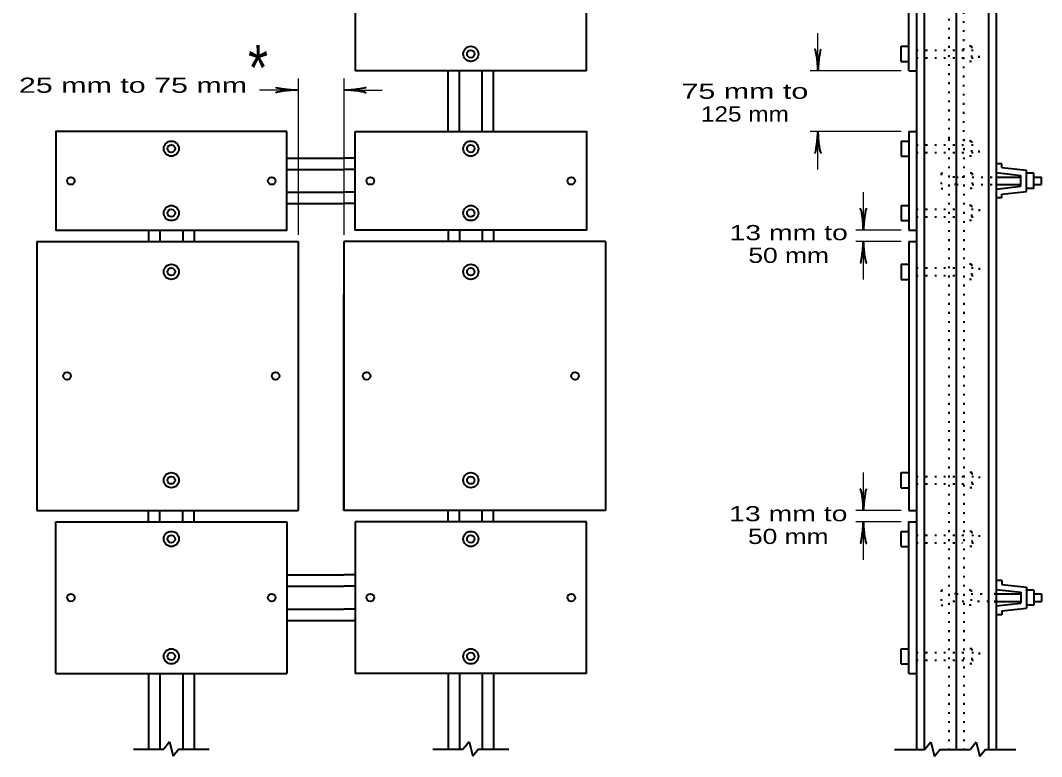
# Model space of a CAD drawing. Extents: x 826 to 1681, y -33 to 511.
# Drawn here: x 1096.7 to 1258.4, y 97.7 to 214.3 of the extents above; entities that cross this region are included whole.
import ezdxf
from ezdxf.enums import TextEntityAlignment as Align

# ---------------------------------------------------------------- set-up
doc = ezdxf.new("R2010")
doc.units = 0
doc.header["$LTSCALE"] = 0.96
doc.linetypes.add('DOTTED', pattern=[1.5, 0.3, -1.2])
doc.layers.add('1', color=7, linetype='Continuous', lineweight=40)

msp = doc.modelspace()

# ---------------------------------------------------------------- linework, layer by layer
at = {"layer": '1'}
for p, q in [((1239.7503, 290.8914), (1239.7503, 195.4914)), ((1244.8503, 290.8914), (1244.8503, 195.4914)), ((1249.9503, 290.8914), (1249.9503, 98.8669)), ((1251.1503, 290.8914), (1251.1503, 98.8914)), ((1149.7162, 230.2914), (1149.7162, 206.2914)), ((1186.3162, 206.2914), (1186.3162, 230.2914)), ((1236.1503, 207.7914), (1236.1503, 210.1914)), ((1236.1503, 210.1914), (1237.3503, 210.1914)), ((1236.1503, 207.7914), (1237.3503, 207.7914)), ((1186.3162, 206.2914), (1149.7162, 206.2914)), ((1164.4162, 196.6914), (1164.4162, 206.2914)), ((1166.2162, 196.6914), (1166.2162, 206.2914)), ((1169.8162, 196.6914), (1169.8162, 206.2914)), ((1171.6162, 196.6914), (1171.6162, 206.2914)), ((1237.3503, 206.2914), (1238.5503, 206.2914)), ((1237.3503, 196.6914), (1237.3503, 181.0914)), ((1237.3503, 196.6914), (1238.5503, 196.6914)), ((1236.1503, 195.1914), (1236.1503, 192.7914)), ((1236.1503, 195.1914), (1237.3503, 195.1914)), ((1239.7503, 195.4914), (1239.7503, 98.8669)), ((1244.8503, 195.4914), (1244.8503, 98.8669)), ((1244.8503, 195.4914), (1244.8503, 98.8669)), ((1138.9162, 192.4914), (1147.9162, 192.4914)), ((1149.7162, 192.4914), (1147.9162, 192.4914)), ((1236.1503, 192.7914), (1237.3503, 192.7914)), ((1252.0503, 191.5914), (1251.1503, 191.5914)), ((1252.0503, 190.9914), (1252.0503, 191.5914)), ((1252.0503, 190.9914), (1255.9503, 190.5581)), ((1138.9162, 190.6914), (1147.9162, 190.6914)), ((1149.7162, 190.6914), (1147.9162, 190.6914)), ((1251.1503, 190.186), (1255.0503, 189.7527)), ((1251.1503, 189.4914), (1255.0503, 189.4914)), ((1255.0503, 188.0303), (1255.0503, 189.7527)), ((1255.9503, 187.2248), (1255.9503, 190.5581)), ((1257.1503, 190.0914), (1255.9503, 190.0914)), ((1257.1503, 187.6914), (1257.1503, 190.0914)), ((1257.1503, 189.4914), (1258.3503, 189.4914)), ((1258.3503, 188.2914), (1258.3503, 189.4914)), ((1251.1503, 188.2914), (1255.0503, 188.2914)), ((1251.1503, 187.5969), (1255.0503, 188.0303)), ((1257.1503, 187.6914), (1255.9503, 187.6914)), ((1257.1503, 188.2914), (1258.3503, 188.2914)), ((1138.9162, 187.0914), (1147.9162, 187.0914)), ((1149.7162, 187.0914), (1147.9162, 187.0914)), ((1252.0503, 186.1914), (1251.1503, 186.1914)), ((1252.0503, 186.7914), (1255.9503, 187.2248)), ((1252.0503, 186.1914), (1252.0503, 186.7914)), ((1138.9162, 185.2914), (1147.9162, 185.2914)), ((1149.7162, 185.2914), (1147.9162, 185.2914)), ((1236.1503, 184.9914), (1236.1503, 182.5914)), ((1236.1503, 184.9914), (1237.3503, 184.9914)), ((1117.0162, 181.0914), (1117.0162, 179.2914)), ((1118.8162, 181.0914), (1118.8162, 179.2914)), ((1122.4162, 181.0914), (1122.4162, 179.2914)), ((1124.2162, 181.0914), (1124.2162, 179.2914)), ((1164.4162, 181.0914), (1164.4162, 179.2914)), ((1166.2162, 181.0914), (1166.2162, 179.2914)), ((1169.8162, 181.0914), (1169.8162, 179.2914)), ((1171.6162, 181.0914), (1171.6162, 179.2914)), ((1236.1503, 182.5914), (1237.3503, 182.5914)), ((1237.3503, 181.0914), (1238.5503, 181.0914)), ((1099.3162, 179.2914), (1140.7162, 179.2914)), ((1099.3162, 179.2914), (1099.3162, 136.6914)), ((1140.7162, 179.2914), (1140.7162, 136.6914)), ((1189.3162, 179.2914), (1147.9162, 179.2914)), ((1147.9162, 179.2914), (1147.9162, 136.6914)), ((1189.3162, 179.2914), (1189.3162, 136.6914)), ((1237.3503, 179.2914), (1237.3503, 136.6914)), ((1237.3503, 179.2914), (1238.5503, 179.2914)), ((1236.1503, 175.6914), (1236.1503, 173.2914)), ((1236.1503, 175.6914), (1237.3503, 175.6914)), ((1236.1503, 173.2914), (1237.3503, 173.2914)), ((1147.9162, 136.6914), (1147.9162, 170.8914)), ((1236.1503, 140.2914), (1236.1503, 142.6914)), ((1236.1503, 142.6914), (1237.3503, 142.6914)), ((1236.1503, 140.2914), (1237.3503, 140.2914)), ((1099.3162, 136.6914), (1140.7162, 136.6914)), ((1117.0162, 134.8914), (1117.0162, 136.6914)), ((1118.8162, 134.8914), (1118.8162, 136.6914)), ((1122.4162, 134.8914), (1122.4162, 136.6914)), ((1124.2162, 134.8914), (1124.2162, 136.6914)), ((1189.3162, 136.6914), (1147.9162, 136.6914)), ((1164.4162, 134.8914), (1164.4162, 136.6914)), ((1166.2162, 134.8914), (1166.2162, 136.6914)), ((1169.8162, 134.8914), (1169.8162, 136.6914)), ((1171.6162, 134.8914), (1171.6162, 136.6914)), ((1237.3503, 136.6914), (1238.5503, 136.6914)), ((1102.3162, 134.8914), (1138.9162, 134.8914)), ((1102.3162, 110.8914), (1102.3162, 134.8914)), ((1138.9162, 134.8914), (1138.9162, 110.8914)), ((1186.3162, 134.8914), (1149.7162, 134.8914)), ((1149.7162, 134.8914), (1149.7162, 110.8914)), ((1186.3162, 110.8914), (1186.3162, 134.8914)), ((1236.1503, 130.9914), (1236.1503, 133.3914)), ((1236.1503, 133.3914), (1237.3503, 133.3914)), ((1236.1503, 130.9914), (1237.3503, 130.9914)), ((1138.9162, 126.4914), (1147.9162, 126.4914)), ((1149.7162, 126.4914), (1147.9162, 126.4914)), ((1138.9162, 124.6914), (1147.9162, 124.6914)), ((1149.7162, 124.6914), (1147.9162, 124.6914)), ((1252.0503, 125.5914), (1251.1503, 125.5914)), ((1252.0503, 125.5914), (1252.0503, 124.9914)), ((1252.0503, 124.9914), (1255.9503, 124.558)), ((1255.9503, 124.558), (1255.9503, 121.2247)), ((1250.8503, 123.4914), (1252.0503, 123.4914)), ((1251.1503, 124.1859), (1255.0503, 123.7525)), ((1251.1503, 123.4914), (1255.0503, 123.4914)), ((1255.0503, 123.7525), (1255.0503, 122.0301)), ((1257.1503, 124.0914), (1255.9503, 124.0914)), ((1257.1503, 124.0914), (1257.1503, 121.6914)), ((1257.1503, 123.4914), (1258.3503, 123.4914)), ((1258.3503, 123.4914), (1258.3503, 122.2914)), ((1250.8503, 122.2914), (1252.0503, 122.2914)), ((1251.1503, 122.2914), (1255.0503, 122.2914)), ((1251.1503, 121.5968), (1255.0503, 122.0301)), ((1252.0503, 120.7914), (1255.9503, 121.2247)), ((1257.1503, 121.6914), (1255.9503, 121.6914)), ((1257.1503, 122.2914), (1258.3503, 122.2914)), ((1138.9162, 121.0914), (1147.9162, 121.0914)), ((1149.7162, 121.0914), (1147.9162, 121.0914)), ((1252.0503, 120.1914), (1251.1503, 120.1914)), ((1252.0503, 120.7914), (1252.0503, 120.1914)), ((1138.9162, 119.2914), (1149.7162, 119.2914)), ((1236.1503, 112.3914), (1236.1503, 114.7914)), ((1236.1503, 114.7914), (1237.3503, 114.7914)), ((1236.1503, 112.3914), (1237.3503, 112.3914)), ((1102.3162, 110.8914), (1138.9162, 110.8914)), ((1117.0162, 110.8914), (1117.0162, 98.8914)), ((1118.8162, 110.8914), (1118.8162, 98.8914)), ((1122.4162, 110.8914), (1122.4162, 98.8914)), ((1124.2162, 110.8914), (1124.2162, 98.8914)), ((1186.3162, 110.8914), (1149.7162, 110.8914)), ((1164.4162, 110.8914), (1164.4162, 98.8914)), ((1166.2162, 110.8914), (1166.2162, 98.8914)), ((1169.8162, 110.8914), (1169.8162, 98.8914)), ((1171.6162, 110.8914), (1171.6162, 98.8914)), ((1237.3503, 110.8914), (1238.5503, 110.8914)), ((1114.6162, 98.8914), (1119.4162, 98.8914)), ((1120.3507, 100.0595), (1119.4162, 98.8914)), ((1120.3507, 100.0595), (1120.921, 97.7724)), ((1121.8162, 98.8914), (1120.921, 97.7724)), ((1121.8162, 98.8914), (1126.6162, 98.8914)), ((1162.0162, 98.8914), (1166.8162, 98.8914)), ((1167.7507, 100.0595), (1166.8162, 98.8914)), ((1167.7507, 100.0595), (1168.321, 97.7724)), ((1169.2162, 98.8914), (1168.321, 97.7724)), ((1169.2162, 98.8914), (1174.0162, 98.8914)), ((1235.0806, 98.8424), (1239.8806, 98.8424)), ((1240.8151, 100.0105), (1239.8806, 98.8424)), ((1240.8151, 100.0105), (1241.3854, 97.7234)), ((1242.2806, 98.8424), (1241.3854, 97.7234)), ((1242.2806, 98.8424), (1247.0806, 98.8424)), ((1242.2806, 98.8424), (1247.0806, 98.8424)), ((1248.0151, 100.0105), (1247.0806, 98.8424)), ((1248.0151, 100.0105), (1248.5854, 97.7234)), ((1249.4806, 98.8424), (1248.5854, 97.7234)), ((1249.4806, 98.8424), (1254.2806, 98.8424))]:
    msp.add_line(p, q, dxfattribs=at)
at = {"layer": '1', "linetype": 'DOTTED'}
for p, q in [((1243.6503, 290.8914), (1243.6503, 195.4914)), ((1246.0503, 195.1914), (1246.0503, 290.8914)), ((1247.2503, 210.1914), (1246.0503, 210.1914)), ((1247.2503, 210.1914), (1247.2503, 207.7914)), ((1238.5503, 209.5914), (1246.0503, 209.5914)), ((1247.2503, 209.5914), (1248.4503, 209.5914)), ((1238.5503, 208.3914), (1246.0503, 208.3914)), ((1247.2503, 207.7914), (1246.0503, 207.7914)), ((1238.5503, 194.5914), (1245.9932, 194.5914)), ((1243.6503, 195.4914), (1243.6503, 98.8669)), ((1246.0503, 195.4914), (1246.0503, 98.8669)), ((1247.2503, 195.1914), (1246.0503, 195.1914)), ((1247.2503, 195.1914), (1247.2503, 192.7914)), ((1247.2503, 194.5914), (1248.4503, 194.5914)), ((1238.5503, 193.3914), (1246.1474, 193.3914)), ((1247.2503, 192.7914), (1246.0503, 192.7914)), ((1242.4503, 190.0914), (1242.4503, 187.6914)), ((1242.4503, 190.0914), (1243.6503, 190.0914)), ((1246.0503, 189.4914), (1243.6503, 189.4914)), ((1244.8503, 189.4914), (1245.4535, 189.4914)), ((1247.3427, 190.0914), (1246.1427, 190.0914)), ((1247.3427, 190.0914), (1247.3427, 187.6914)), ((1247.3427, 189.4914), (1251.1503, 189.4914)), ((1242.4503, 187.6914), (1243.6503, 187.6914)), ((1244.8503, 188.2914), (1243.6503, 188.2914)), ((1244.8503, 188.2914), (1246.0503, 188.2914)), ((1247.3427, 187.6914), (1246.1427, 187.6914)), ((1247.3427, 188.2914), (1251.1503, 188.2914)), ((1238.5503, 184.3914), (1244.8503, 184.3914)), ((1247.2503, 184.9914), (1246.0503, 184.9914)), ((1247.2503, 184.9914), (1247.2503, 182.5914)), ((1247.2503, 184.3914), (1248.4503, 184.3914)), ((1248.4503, 184.3914), (1248.4503, 183.1914)), ((1238.5503, 183.1914), (1244.8503, 183.1914)), ((1247.2503, 183.1914), (1248.4503, 183.1914)), ((1247.2503, 182.5914), (1246.0503, 182.5914)), ((1238.5503, 175.0914), (1244.8503, 175.0914)), ((1247.2503, 175.6914), (1246.0503, 175.6914)), ((1247.2503, 175.6914), (1247.2503, 173.2914)), ((1247.2503, 175.0914), (1248.4503, 175.0914)), ((1248.4503, 175.0914), (1248.4503, 173.8914)), ((1238.5503, 173.8914), (1244.8503, 173.8914)), ((1247.2503, 173.2914), (1246.0503, 173.2914)), ((1247.2503, 173.8914), (1248.4503, 173.8914)), ((1247.2984, 142.6914), (1246.0984, 142.6914)), ((1247.2984, 142.6914), (1247.2984, 140.2914)), ((1238.5503, 142.0914), (1246.0124, 142.0914)), ((1238.5503, 140.8914), (1246.0503, 140.8914)), ((1247.2984, 142.0914), (1248.4984, 142.0914)), ((1247.2984, 140.8914), (1248.4984, 140.8914)), ((1248.4984, 142.0914), (1248.4984, 140.8914)), ((1247.2984, 140.2914), (1246.0984, 140.2914)), ((1238.5503, 132.7914), (1246.0503, 132.7914)), ((1247.2984, 133.3914), (1246.0984, 133.3914)), ((1247.2984, 133.3914), (1247.2984, 130.9914)), ((1247.2984, 132.7914), (1248.4984, 132.7914)), ((1248.4984, 132.7914), (1248.4984, 131.5914)), ((1238.5503, 131.5914), (1245.8405, 131.5914)), ((1247.2984, 130.9914), (1246.0984, 130.9914)), ((1247.2984, 131.5914), (1248.4984, 131.5914)), ((1242.4503, 124.0914), (1242.4503, 121.6914)), ((1242.4503, 124.0914), (1243.6503, 124.0914)), ((1244.8503, 123.4914), (1243.6503, 123.4914)), ((1244.8503, 123.4914), (1246.0503, 123.4914)), ((1247.2039, 124.0914), (1246.0039, 124.0914)), ((1247.2039, 124.0914), (1247.2039, 121.6914)), ((1247.2039, 123.4914), (1249.9503, 123.4914)), ((1251.1503, 123.4914), (1249.9503, 123.4914)), ((1242.4503, 121.6914), (1243.6503, 121.6914)), ((1246.0503, 122.2914), (1243.6503, 122.2914)), ((1247.2039, 121.6914), (1246.0039, 121.6914)), ((1249.9503, 122.2914), (1247.2039, 122.2914)), ((1251.1503, 122.2914), (1249.9503, 122.2914)), ((1247.2984, 114.7914), (1246.0984, 114.7914)), ((1247.2984, 114.7914), (1247.2984, 112.3914)), ((1238.5503, 114.1914), (1246.0503, 114.1914)), ((1247.2984, 114.1914), (1248.4984, 114.1914)), ((1248.4984, 114.1914), (1248.4984, 112.9914)), ((1238.5503, 112.9914), (1246.0503, 112.9914)), ((1247.2984, 112.3914), (1246.0984, 112.3914)), ((1247.2984, 112.9914), (1248.4984, 112.9914))]:
    msp.add_line(p, q, dxfattribs=at)
at = {"layer": '1', "lineweight": 25}
for p, q in [((1222.9503, 206.2914), (1222.9503, 212.2914)), ((1236.1503, 206.2914), (1221.7503, 206.2914)), ((1140.7162, 205.12), (1140.7162, 180.337)), ((1147.9162, 205.12), (1147.9162, 180.337)), ((1140.5486, 203.2705), (1134.5486, 203.2705)), ((1147.9976, 203.2705), (1153.9976, 203.2705)), ((1236.1503, 196.6914), (1221.7503, 196.6914)), ((1222.9503, 190.6914), (1222.9503, 196.6914)), ((1230.1503, 181.0914), (1230.1503, 187.0914)), ((1236.1503, 181.0914), (1228.9503, 181.0914)), ((1236.1503, 179.2914), (1228.9503, 179.2914)), ((1230.1503, 173.2914), (1230.1503, 179.2914)), ((1230.1503, 136.6914), (1230.1503, 142.6914)), ((1236.1503, 136.6914), (1228.9503, 136.6914)), ((1236.1503, 134.8914), (1228.9503, 134.8914)), ((1230.1503, 128.8914), (1230.1503, 134.8914))]:
    msp.add_line(p, q, dxfattribs=at)
at = {"layer": '1'}
for points in [[(1238.5503, 292.0914), (1238.5503, 274.6914), (1238.5503, 196.6914)], [(1237.3503, 206.2914), (1237.3503, 230.2914), (1238.5503, 230.2914)], [(1238.5503, 196.6914), (1238.5503, 179.2914), (1238.5503, 98.8914)], [(1237.3503, 110.8914), (1237.3503, 134.8914), (1238.5503, 134.8914)]]:
    msp.add_lwpolyline(points, dxfattribs=at)
at = {"layer": '1', "linetype": 'DOTTED'}
for points in [[(1247.2503, 208.3914), (1248.4503, 208.3914), (1248.4503, 209.5914)], [(1247.2503, 193.3914), (1248.4503, 193.3914), (1248.4503, 194.5914)]]:
    msp.add_lwpolyline(points, dxfattribs=at)
at = {"layer": '1'}
for points in [[(1138.9162, 196.6914), (1102.3162, 196.6914), (1102.3162, 181.0914), (1138.9162, 181.0914)], [(1149.7162, 196.6914), (1186.3162, 196.6914), (1186.3162, 181.0914), (1149.7162, 181.0914)]]:
    msp.add_lwpolyline(points, close=True, dxfattribs=at)
for centre, radius in [((1168.0162, 208.9914), 1.2), ((1168.0162, 208.9914), 0.6), ((1120.6162, 193.9914), 1.2), ((1120.6162, 193.9914), 0.6), ((1168.0162, 193.9914), 1.2), ((1168.0162, 193.9914), 0.6), ((1104.7162, 188.8914), 0.6), ((1136.5162, 188.8914), 0.6), ((1152.1162, 188.8914), 0.6), ((1183.9162, 188.8914), 0.6), ((1120.6162, 183.7914), 1.2), ((1120.6162, 183.7914), 0.6), ((1168.0162, 183.7914), 1.2), ((1168.0162, 183.7914), 0.6), ((1120.6162, 174.4914), 1.2), ((1120.6162, 174.4914), 0.6), ((1168.0162, 174.4914), 1.2), ((1168.0162, 174.4914), 0.6), ((1104.1162, 157.9914), 0.6), ((1137.1162, 157.9914), 0.6), ((1151.5162, 157.9914), 0.6), ((1184.5162, 157.9914), 0.6), ((1120.6162, 141.4914), 1.2), ((1168.0162, 141.4914), 1.2), ((1120.6162, 141.4914), 0.6), ((1168.0162, 141.4914), 0.6), ((1120.6162, 132.1914), 1.2), ((1120.6162, 132.1914), 0.6), ((1168.0162, 132.1914), 1.2), ((1168.0162, 132.1914), 0.6), ((1104.7162, 122.8914), 0.6), ((1136.5162, 122.8914), 0.6), ((1152.1162, 122.8914), 0.6), ((1183.9162, 122.8914), 0.6), ((1120.6162, 113.5914), 1.2), ((1168.0162, 113.5914), 1.2), ((1120.6162, 113.5914), 0.6), ((1168.0162, 113.5914), 0.6)]:
    msp.add_circle(centre, radius, dxfattribs=at)
for centre, major_axis, ratio, start_param, end_param in [((1222.6187, 207.6008), (0.1874, -2.1428), 0.122415, 0.89635335, 3.14159265), ((1222.6187, 207.6008), (0.1874, -2.1428), 0.122415, 0.89635335, 3.14159265), ((1223.2042, 207.636), (-0.2108, -2.1077), 0.07063, 3.14071475, 5.41810995), ((1223.2042, 207.636), (-0.2108, -2.1077), 0.07063, 3.14071475, 5.41810995), ((1139.204, 203.5244), (2.1077, -0.2108), 0.07063, 3.14071475, 5.41810995), ((1149.3422, 203.5244), (-2.1077, -0.2108), 0.07063, 0.86507535, 3.14247055), ((1139.2392, 202.9389), (2.1428, 0.1874), 0.122415, 0.89635335, 3.14159265), ((1149.307, 202.9389), (-2.1428, 0.1874), 0.122415, 3.14159265, 5.38683196), ((1222.6964, 195.3468), (0.2108, 2.1077), 0.07063, 3.14071475, 5.41810995), ((1222.6964, 195.3468), (0.2108, 2.1077), 0.07063, 3.14071475, 5.41810995), ((1223.2819, 195.382), (-0.1874, 2.1428), 0.122415, 0.89635335, 3.14159265), ((1223.2819, 195.382), (-0.1874, 2.1428), 0.122415, 0.89635335, 3.14159265), ((1229.8187, 182.4008), (0.1874, -2.1428), 0.122415, 0.89635335, 3.14159265), ((1229.8187, 182.4008), (0.1874, -2.1428), 0.122415, 0.89635335, 3.14159265), ((1230.4042, 182.436), (-0.2108, -2.1077), 0.07063, 3.14071475, 5.41810995), ((1230.4042, 182.436), (-0.2108, -2.1077), 0.07063, 3.14071475, 5.41810995), ((1229.8964, 177.9468), (0.2108, 2.1077), 0.07063, 3.14071475, 5.41810995), ((1230.4819, 177.982), (-0.1874, 2.1428), 0.122415, 0.89635335, 3.14159265), ((1229.8187, 138.0008), (0.1874, -2.1428), 0.122415, 0.89635335, 3.14159265), ((1229.8187, 138.0008), (0.1874, -2.1428), 0.122415, 0.89635335, 3.14159265), ((1230.4042, 138.036), (-0.2108, -2.1077), 0.07063, 3.14071475, 5.41810995), ((1230.4042, 138.036), (-0.2108, -2.1077), 0.07063, 3.14071475, 5.41810995), ((1229.8964, 133.5468), (0.2108, 2.1077), 0.07063, 3.14071475, 5.41810995), ((1229.8964, 133.5468), (0.2108, 2.1077), 0.07063, 3.14071475, 5.41810995), ((1230.4819, 133.582), (-0.1874, 2.1428), 0.122415, 0.89635335, 3.14159265), ((1230.4819, 133.582), (-0.1874, 2.1428), 0.122415, 0.89635335, 3.14159265)]:
    msp.add_ellipse(centre, major_axis=major_axis, ratio=ratio, start_param=start_param, end_param=end_param, dxfattribs=at)

# ---------------------------------------------------------------- texts
for s, height, width, p in [('*', 7.2, 0.85, (1134.345, 203.2203)), ('25 mm to 75 mm', 2.4, 1.5, (1114.5516, 202.8302)), ('75 mm to', 2.4, 1.5, (1211.3939, 201.8858)), ('125 mm', 2.4, 1.2, (1211.3939, 198.2858)), ('13 mm to', 2.4, 1.4, (1218.3192, 179.4962)), ('50 mm', 2.4, 1.3, (1218.3193, 175.8962)), ('13 mm to', 2.4, 1.4, (1218.2583, 134.9889)), ('50 mm', 2.4, 1.3, (1218.2584, 131.3889))]:
    msp.add_text(s, height=height, dxfattribs=dict(at, width=width)).set_placement(p, align=Align.CENTER)

doc.saveas('drawing.dxf')
